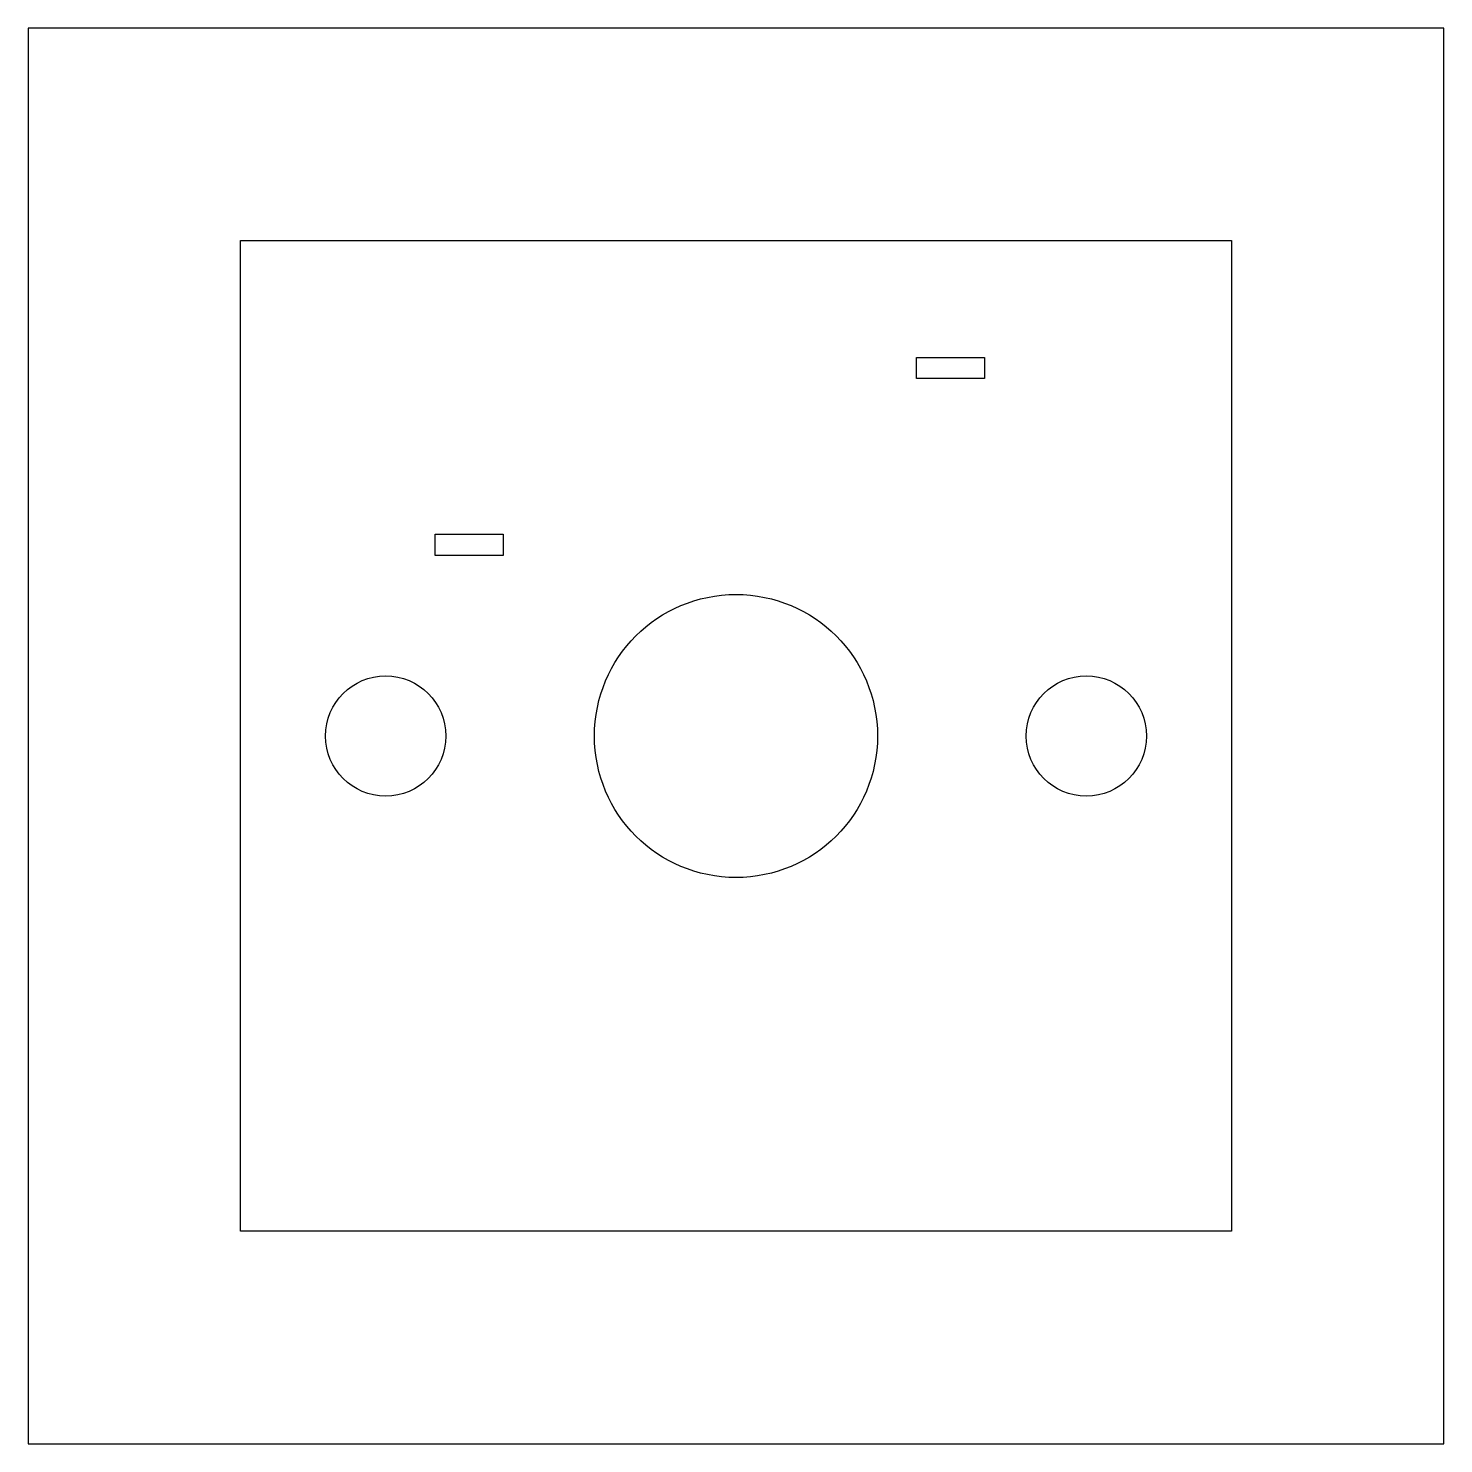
# Model space of a CAD drawing. Header units: millimetres. Extents: x 0 to 20, y 0 to 20.
import ezdxf

# ---------------------------------------------------------------- set-up
doc = ezdxf.new("R2010")
doc.units = ezdxf.units.MM
doc.header["$MEASUREMENT"] = 0

msp = doc.modelspace()

# ---------------------------------------------------------------- linework, layer by layer
for p, q in [((20, 20), (0, 20)), ((0, 20), (0, 0)), ((20, 0), (20, 20)), ((0, 0), (20, 0))]:
    msp.add_line(p, q)
at = {"color": 0}
msp.add_lwpolyline([(17, 17), (17, 3.001), (3, 3.001), (3, 17)], close=True, dxfattribs=at)
at = {"linetype": 'Continuous'}
for points in [[(12.55, 15.35), (13.03, 15.35), (13.51, 15.35), (13.51, 15.2), (13.51, 15.05), (13.03, 15.05), (12.55, 15.05), (12.55, 15.2)], [(5.75, 12.85), (6.23, 12.85), (6.71, 12.85), (6.71, 12.7), (6.71, 12.55), (6.23, 12.55), (5.75, 12.55), (5.75, 12.7)]]:
    msp.add_lwpolyline(points, close=True, dxfattribs=at)
for centre, radius in [((10, 10), 2), ((5.05, 10), 0.85), ((14.95, 10), 0.85)]:
    msp.add_circle(centre, radius, dxfattribs=at)

doc.saveas('drawing.dxf')
